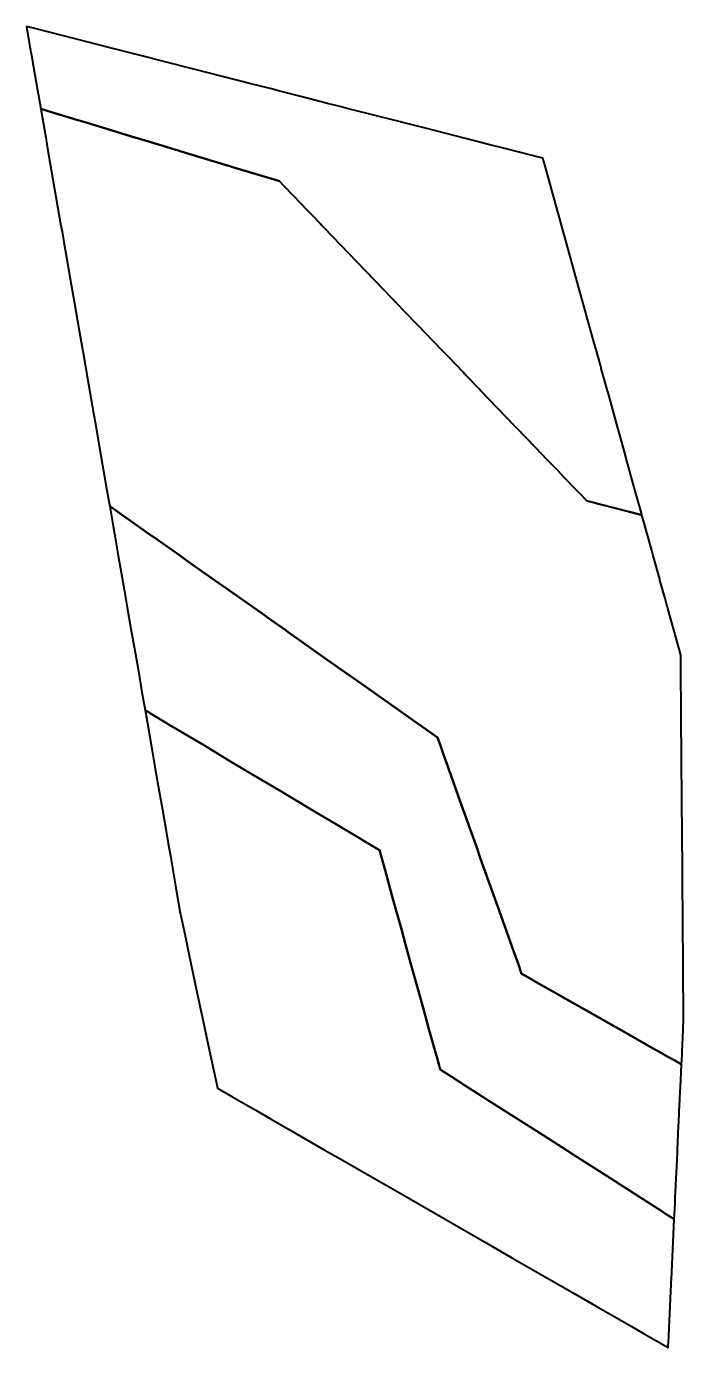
# Model space of a CAD drawing. Header units: metres. Extents: x 808088 to 808146, y 9157347 to 9157464.
import ezdxf

# ---------------------------------------------------------------- set-up
doc = ezdxf.new("R2010")
doc.units = ezdxf.units.M
doc.header["$MEASUREMENT"] = 0
doc.layers.add('2780-21220', color=1, linetype='Continuous')

msp = doc.modelspace()

# ---------------------------------------------------------------- linework, layer by layer
at = {"layer": '2780-21220', "color": 254, "lineweight": 40, "true_color": 0xcccccc}
msp.add_lwpolyline([(808088.22, 9157463.82), (808088.53, 9157462.02), (808088.75, 9157460.79), (808088.79, 9157460.53), (808088.84, 9157460.23), (808089.19, 9157458.2), (808089.28, 9157457.72), (808089.48, 9157456.55), (808089.97, 9157456.4), (808090.53, 9157456.23), (808092.67, 9157455.58), (808093.3, 9157455.39), (808094.56, 9157455.01), (808097.89, 9157454), (808098.02, 9157453.96), (808098.7, 9157453.75), (808099.89, 9157453.39), (808101.42, 9157452.93), (808101.65, 9157452.86), (808101.87, 9157452.79), (808103.81, 9157452.2), (808106.06, 9157451.52), (808106.2, 9157451.48), (808106.25, 9157451.46), (808106.33, 9157451.44), (808106.53, 9157451.38), (808109.8, 9157450.39), (808110.56, 9157450.15), (808110.88, 9157449.82), (808111.8, 9157448.87), (808113.04, 9157447.57), (808113.47, 9157447.13), (808114.11, 9157446.46), (808114.15, 9157446.43), (808114.21, 9157446.36), (808114.25, 9157446.32), (808114.48, 9157446.08), (808118.18, 9157442.23), (808119.73, 9157440.61), (808121.6, 9157438.67), (808122.77, 9157437.46), (808124.12, 9157436.05), (808125.04, 9157435.1), (808125.27, 9157434.86), (808125.41, 9157434.71), (808125.45, 9157434.67), (808126.83, 9157433.23), (808126.9, 9157433.16), (808128.28, 9157431.73), (808128.35, 9157431.66), (808129.79, 9157430.15), (808129.87, 9157430.07), (808131.29, 9157428.59), (808132.49, 9157427.35), (808132.6, 9157427.24), (808132.92, 9157426.9), (808133.25, 9157426.56), (808133.56, 9157426.23), (808134.32, 9157425.44), (808134.71, 9157425.04), (808135.16, 9157424.58), (808135.61, 9157424.1), (808136.75, 9157422.92), (808137.04, 9157422.62), (808137.16, 9157422.5), (808137.69, 9157421.94), (808138.51, 9157421.73), (808138.55, 9157421.72), (808138.92, 9157421.62), (808141.45, 9157420.96), (808142.02, 9157420.81), (808142.56, 9157420.67), (808142.45, 9157421.06), (808141.94, 9157422.91), (808141.79, 9157423.45), (808141.38, 9157424.94), (808141.23, 9157425.46), (808141.01, 9157426.26), (808140.63, 9157427.64), (808140.4, 9157428.48), (808140.1, 9157429.56), (808139.54, 9157431.58), (808139.51, 9157431.66), (808138.97, 9157433.61), (808138.95, 9157433.68), (808138.89, 9157433.93), (808138.48, 9157435.4), (808138.35, 9157435.86), (808137.73, 9157438.1), (808137.29, 9157439.69), (808137.03, 9157440.62), (808136.52, 9157442.44), (808136.23, 9157443.52), (808135.81, 9157445), (808135.64, 9157445.63), (808135.19, 9157447.24), (808135.19, 9157447.25), (808135.19, 9157447.27), (808135.16, 9157447.35), (808134.37, 9157450.21), (808133.98, 9157451.6), (808133.82, 9157452.18), (808133.32, 9157452.31), (808132.88, 9157452.42), (808130.21, 9157453.1), (808129.14, 9157453.37), (808126.97, 9157453.93), (808123.32, 9157454.86), (808119.49, 9157455.84), (808116.53, 9157456.59), (808115.89, 9157456.76), (808114.8, 9157457.03), (808113.57, 9157457.35), (808112.56, 9157457.61), (808110.59, 9157458.11), (808109.86, 9157458.3), (808107.91, 9157458.79), (808106.69, 9157459.11), (808102.99, 9157460.05), (808102.4, 9157460.2), (808099.63, 9157460.91), (808099.39, 9157460.97), (808099.34, 9157460.98), (808097.46, 9157461.46), (808095.86, 9157461.87), (808095.58, 9157461.94), (808095.38, 9157461.99), (808092.52, 9157462.72), (808089.09, 9157463.6)], close=True, dxfattribs=at)
at = {"layer": '2780-21220', "color": 5, "lineweight": 40, "true_color": 0x0000ff}
msp.add_lwpolyline([(808089.48, 9157456.55), (808089.92, 9157454.01), (808090.02, 9157453.42), (808090.15, 9157452.7), (808090.3, 9157451.83), (808091.24, 9157446.39), (808091.39, 9157445.53), (808091.56, 9157444.6), (808091.7, 9157443.78), (808092.09, 9157441.54), (808092.26, 9157440.54), (808092.43, 9157439.54), (808092.88, 9157436.98), (808093.05, 9157435.98), (808093.22, 9157435.01), (808093.43, 9157433.79), (808093.58, 9157432.92), (808093.97, 9157430.7), (808094.12, 9157429.84), (808094.28, 9157428.9), (808094.65, 9157426.79), (808094.79, 9157425.95), (808094.94, 9157425.09), (808095.27, 9157423.22), (808095.47, 9157422.05), (808095.57, 9157421.47), (808096.5, 9157420.82), (808098.93, 9157419.1), (808099.14, 9157418.95), (808099.22, 9157418.89), (808099.28, 9157418.86), (808099.33, 9157418.82), (808099.47, 9157418.72), (808101.64, 9157417.19), (808102.32, 9157416.71), (808103.16, 9157416.12), (808107.94, 9157412.75), (808108.9, 9157412.07), (808109.79, 9157411.44), (808111.14, 9157410.49), (808111.34, 9157410.35), (808112.63, 9157409.44), (808113.87, 9157408.56), (808114.78, 9157407.92), (808117.01, 9157406.35), (808117.07, 9157406.3), (808117.1, 9157406.28), (808118.47, 9157405.32), (808119.3, 9157404.73), (808120.18, 9157404.11), (808122.43, 9157402.52), (808123.11, 9157402.04), (808124.5, 9157401.06), (808124.8, 9157400.24), (808124.98, 9157399.72), (808125.18, 9157399.15), (808125.39, 9157398.58), (808125.57, 9157398.06), (808125.65, 9157397.84), (808126.37, 9157395.82), (808127.51, 9157392.62), (808127.94, 9157391.43), (808128.32, 9157390.35), (808129.83, 9157386.11), (808130.56, 9157384.05), (808131.24, 9157382.14), (808131.62, 9157381.09), (808131.93, 9157380.2), (808132.27, 9157380.01), (808133.5, 9157379.31), (808135.16, 9157378.37), (808136, 9157377.89), (808137.86, 9157376.84), (808140.74, 9157375.2), (808141.6, 9157374.71), (808143.29, 9157373.75), (808144.13, 9157373.28), (808144.21, 9157373.23), (808144.46, 9157373.09), (808144.53, 9157373.05), (808145.08, 9157372.73), (808145.66, 9157372.41), (808146.06, 9157372.18), (808146.1, 9157373.05), (808146.11, 9157373.3), (808146.2, 9157375.24), (808146.21, 9157375.49), (808146.24, 9157375.98), (808146.23, 9157377.11), (808146.23, 9157377.46), (808146.21, 9157379.59), (808146.21, 9157379.84), (808146.19, 9157381.44), (808146.19, 9157381.59), (808146.17, 9157384.19), (808146.17, 9157384.26), (808146.17, 9157384.33), (808146.17, 9157384.39), (808146.17, 9157384.44), (808146.14, 9157388.89), (808146.14, 9157389.02), (808146.13, 9157389.27), (808146.13, 9157389.57), (808146.13, 9157390.13), (808146.11, 9157391.82), (808146.08, 9157396.2), (808146.06, 9157398.5), (808146.06, 9157398.99), (808146.05, 9157399.39), (808146.05, 9157399.66), (808146.05, 9157399.86), (808146.03, 9157402.15), (808146.02, 9157403.77), (808146.02, 9157404.19), (808146, 9157406.09), (808146, 9157406.74), (808145.99, 9157408.32), (808145.57, 9157409.83), (808144.84, 9157412.44), (808144.81, 9157412.55), (808144.79, 9157412.62), (808144.6, 9157413.33), (808144.15, 9157414.95), (808144.13, 9157415.03), (808143.58, 9157417.01), (808143.52, 9157417.21), (808143.42, 9157417.57), (808143.07, 9157418.82), (808142.64, 9157420.39), (808142.56, 9157420.67), (808142.02, 9157420.81), (808141.45, 9157420.96), (808138.92, 9157421.62), (808138.55, 9157421.72), (808138.51, 9157421.73), (808137.69, 9157421.94), (808137.16, 9157422.5), (808137.04, 9157422.62), (808136.75, 9157422.92), (808135.61, 9157424.1), (808135.16, 9157424.58), (808134.71, 9157425.04), (808134.32, 9157425.44), (808133.56, 9157426.23), (808133.25, 9157426.56), (808132.92, 9157426.9), (808132.6, 9157427.24), (808132.49, 9157427.35), (808131.29, 9157428.59), (808129.87, 9157430.07), (808129.79, 9157430.15), (808128.35, 9157431.66), (808128.28, 9157431.73), (808126.9, 9157433.16), (808126.83, 9157433.23), (808125.45, 9157434.67), (808125.41, 9157434.71), (808125.27, 9157434.86), (808125.04, 9157435.1), (808124.12, 9157436.05), (808122.77, 9157437.46), (808121.6, 9157438.67), (808119.73, 9157440.61), (808118.18, 9157442.23), (808114.48, 9157446.08), (808114.25, 9157446.32), (808114.21, 9157446.36), (808114.15, 9157446.43), (808114.11, 9157446.46), (808113.47, 9157447.13), (808113.04, 9157447.57), (808111.8, 9157448.87), (808110.88, 9157449.82), (808110.56, 9157450.15), (808109.8, 9157450.39), (808106.53, 9157451.38), (808106.33, 9157451.44), (808106.25, 9157451.46), (808106.2, 9157451.48), (808106.06, 9157451.52), (808103.81, 9157452.2), (808101.87, 9157452.79), (808101.65, 9157452.86), (808101.42, 9157452.93), (808099.89, 9157453.39), (808098.7, 9157453.75), (808098.02, 9157453.96), (808097.89, 9157454), (808094.56, 9157455.01), (808093.3, 9157455.39), (808092.67, 9157455.58), (808090.53, 9157456.23), (808089.97, 9157456.4)], close=True, dxfattribs=at)
at = {"layer": '2780-21220', "color": 132, "lineweight": 40, "true_color": 0x00cccc}
msp.add_lwpolyline([(808095.57, 9157421.47), (808095.81, 9157420.06), (808096, 9157419.02), (808096.15, 9157418.14), (808096.33, 9157417.1), (808096.61, 9157415.48), (808096.85, 9157414.12), (808097.12, 9157412.53), (808097.45, 9157410.65), (808097.84, 9157408.4), (808098.07, 9157407.08), (808098.45, 9157404.88), (808098.64, 9157403.78), (808098.7, 9157403.45), (808100.19, 9157402.56), (808100.83, 9157402.18), (808101.74, 9157401.63), (808103.93, 9157400.33), (808106.1, 9157399.03), (808108.42, 9157397.65), (808110.67, 9157396.31), (808113.65, 9157394.53), (808115.35, 9157393.52), (808116.24, 9157392.99), (808116.75, 9157392.69), (808118.73, 9157391.5), (808119.39, 9157391.11), (808119.88, 9157389.34), (808120.13, 9157388.46), (808120.61, 9157386.7), (808121.32, 9157384.14), (808121.69, 9157382.79), (808121.96, 9157381.81), (808122.14, 9157381.17), (808123.3, 9157376.99), (808123.73, 9157375.43), (808124.33, 9157373.24), (808124.44, 9157372.87), (808124.65, 9157372.1), (808124.75, 9157371.75), (808125.64, 9157371.18), (808126.99, 9157370.31), (808129.52, 9157368.69), (808131.52, 9157367.41), (808133.83, 9157365.93), (808136.89, 9157363.97), (808139.4, 9157362.37), (808141.86, 9157360.8), (808143.75, 9157359.59), (808144.22, 9157359.28), (808144.32, 9157359.22), (808144.46, 9157359.13), (808144.65, 9157359.01), (808145.41, 9157358.52), (808145.48, 9157359.92), (808145.49, 9157360.11), (808145.5, 9157360.25), (808145.5, 9157360.37), (808145.69, 9157364.35), (808145.7, 9157364.61), (808145.8, 9157366.76), (808145.82, 9157367.11), (808145.89, 9157368.69), (808145.91, 9157368.99), (808145.92, 9157369.19), (808145.99, 9157370.8), (808146.06, 9157372.18), (808145.66, 9157372.41), (808145.08, 9157372.73), (808144.53, 9157373.05), (808144.46, 9157373.09), (808144.21, 9157373.23), (808144.13, 9157373.28), (808143.29, 9157373.75), (808141.6, 9157374.71), (808140.74, 9157375.2), (808137.86, 9157376.84), (808136, 9157377.89), (808135.16, 9157378.37), (808133.5, 9157379.31), (808132.27, 9157380.01), (808131.93, 9157380.2), (808131.62, 9157381.09), (808131.24, 9157382.14), (808130.56, 9157384.05), (808129.83, 9157386.11), (808128.32, 9157390.35), (808127.94, 9157391.43), (808127.51, 9157392.62), (808126.37, 9157395.82), (808125.65, 9157397.84), (808125.57, 9157398.06), (808125.39, 9157398.58), (808125.18, 9157399.15), (808124.98, 9157399.72), (808124.8, 9157400.24), (808124.5, 9157401.06), (808123.11, 9157402.04), (808122.43, 9157402.52), (808120.18, 9157404.11), (808119.3, 9157404.73), (808118.47, 9157405.32), (808117.1, 9157406.28), (808117.07, 9157406.3), (808117.01, 9157406.35), (808114.78, 9157407.92), (808113.87, 9157408.56), (808112.63, 9157409.44), (808111.34, 9157410.35), (808111.14, 9157410.49), (808109.79, 9157411.44), (808108.9, 9157412.07), (808107.94, 9157412.75), (808103.16, 9157416.12), (808102.32, 9157416.71), (808101.64, 9157417.19), (808099.47, 9157418.72), (808099.33, 9157418.82), (808099.28, 9157418.86), (808099.22, 9157418.89), (808099.14, 9157418.95), (808098.93, 9157419.1), (808096.5, 9157420.82)], close=True, dxfattribs=at)
at = {"layer": '2780-21220', "color": 3, "lineweight": 40, "true_color": 0x00ff00}
msp.add_lwpolyline([(808098.7, 9157403.45), (808098.99, 9157401.78), (808099.32, 9157399.88), (808099.6, 9157398.27), (808099.94, 9157396.27), (808100.19, 9157394.84), (808100.52, 9157392.95), (808100.74, 9157391.69), (808100.93, 9157390.6), (808101.42, 9157387.77), (808101.6, 9157386.74), (808101.8, 9157385.55), (808101.83, 9157385.44), (808102.29, 9157383.27), (808102.6, 9157381.8), (808103.1, 9157379.42), (808103.48, 9157377.64), (808103.82, 9157376.02), (808104.21, 9157374.17), (808104.59, 9157372.41), (808104.93, 9157370.81), (808105.08, 9157370.09), (808106.34, 9157369.37), (808107.99, 9157368.42), (808108.48, 9157368.14), (808109.84, 9157367.35), (808111.36, 9157366.48), (808114.52, 9157364.66), (808116.17, 9157363.71), (808118.96, 9157362.11), (808121.22, 9157360.81), (808123.5, 9157359.5), (808126.38, 9157357.84), (808128.66, 9157356.53), (808131.14, 9157355.1), (808133.8, 9157353.57), (808136.65, 9157351.93), (808138.53, 9157350.85), (808141.62, 9157349.07), (808142.75, 9157348.42), (808143.59, 9157347.93), (808143.86, 9157347.78), (808144.88, 9157347.19), (808144.91, 9157347.85), (808144.92, 9157348.03), (808144.93, 9157348.27), (808145.02, 9157350.23), (808145.11, 9157352.13), (808145.14, 9157352.77), (808145.15, 9157352.96), (808145.16, 9157353.19), (808145.41, 9157358.52), (808144.65, 9157359.01), (808144.46, 9157359.13), (808144.32, 9157359.22), (808144.22, 9157359.28), (808143.75, 9157359.59), (808141.86, 9157360.8), (808139.4, 9157362.37), (808136.89, 9157363.97), (808133.83, 9157365.93), (808131.52, 9157367.41), (808129.52, 9157368.69), (808126.99, 9157370.31), (808125.64, 9157371.18), (808124.75, 9157371.75), (808124.65, 9157372.1), (808124.44, 9157372.87), (808124.33, 9157373.24), (808123.73, 9157375.43), (808123.3, 9157376.99), (808122.14, 9157381.17), (808121.96, 9157381.81), (808121.69, 9157382.79), (808121.32, 9157384.14), (808120.61, 9157386.7), (808120.13, 9157388.46), (808119.88, 9157389.34), (808119.39, 9157391.11), (808118.73, 9157391.5), (808116.75, 9157392.69), (808116.24, 9157392.99), (808115.35, 9157393.52), (808113.65, 9157394.53), (808110.67, 9157396.31), (808108.42, 9157397.65), (808106.1, 9157399.03), (808103.93, 9157400.33), (808101.74, 9157401.63), (808100.83, 9157402.18), (808100.19, 9157402.56)], close=True, dxfattribs=at)

doc.saveas('drawing.dxf')
